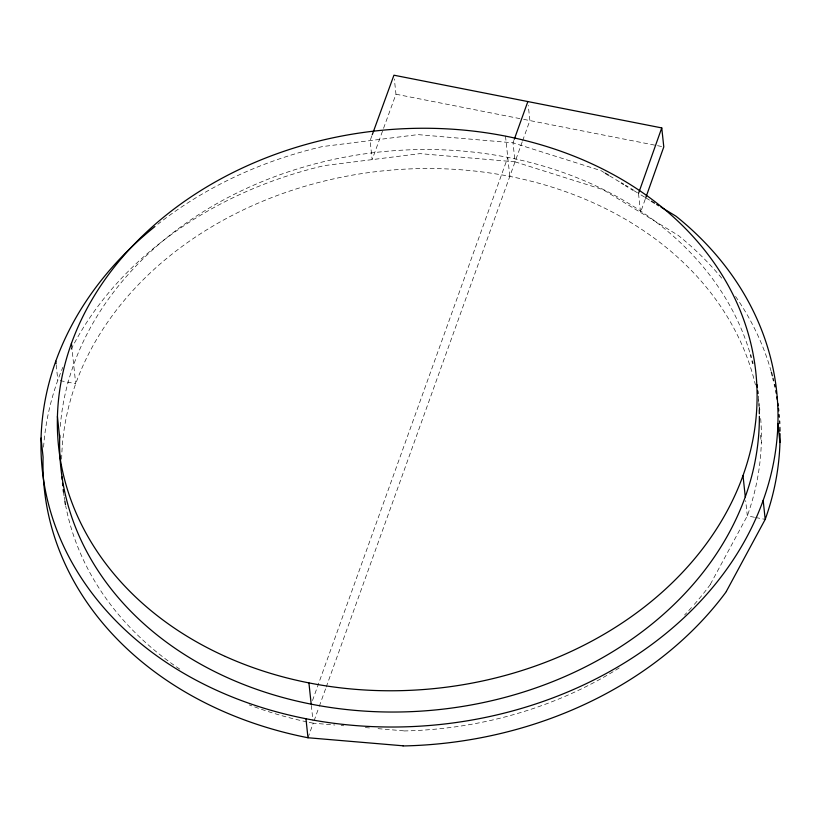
<?xml version="1.0" encoding="UTF-8"?>
<svg xmlns="http://www.w3.org/2000/svg" width="821" height="821" viewBox="0 0 821 821"><rect width="100%" height="100%" fill="white"/><g stroke="black" fill="none" stroke-linecap="round" stroke-linejoin="round"><path stroke-width="0.62" stroke-dasharray="4.11 3.08" d="M645.193 199.329L640.544 212.434L638.512 193.417L644.937 197.327M312.493 700.539L507.778 157.386M513.864 140.463L513.012 142.813L515.044 161.829L603.055 189.661L678.023 235.217A369.286 295.314 -6.1 0 1 722.808 279.499M307.988 737.751L313.222 723.178L334.835 725.005M314.094 720.766L318.866 707.486M319.297 706.276L325.814 688.172M326.245 686.972L522.248 141.787M522.669 140.617L529.884 120.574L528.252 105.355M371.851 135.845L370.117 140.607L372.149 159.623L395.968 94.22L394.347 79.011M710.411 584.224L747.315 515.865A350.598 280.372 -6.1 0 0 760.503 416.329M341.187 725.538L343.732 725.754M365.335 727.591L370.425 728.011M378.05 728.658L403.47 730.813M515.044 161.829L419.972 153.63L324.326 165.606A369.286 295.314 -6.1 0 0 70.791 350.054M395.968 94.22L522.372 119.096M523.624 119.343L656.277 145.44M657.529 145.686L663.789 146.918M60.21 380.657L75.717 383.705L71.684 345.939M754.468 517.281L747.315 515.865L745.684 500.656M755.659 517.507L764.012 519.159M604.235 172.595L601.023 170.645L513.012 142.813L417.94 134.613L322.294 146.6A369.286 295.314 -6.1 0 0 157.837 224.215M609.593 175.848L621.374 183.011M634.223 190.821L637.435 192.771M646.004 197.974L650.283 200.581M760.492 435.253L761.313 442.858M505.5 136.122L509.81 176.402M311.333 705.434L312.955 720.643M56.197 364.976L57.829 380.185M758.358 396.05A350.598 280.372 -6.1 0 1 758.871 402.382M759.148 407.452A350.598 280.372 -6.1 0 1 759.251 409.977M60.302 426.356A350.598 280.372 -6.1 0 1 380.369 151.916A350.598 280.372 -6.1 0 1 750.158 353.718M710.432 584.378A350.598 280.372 -6.1 0 1 692.37 606.596M691.518 607.54A350.598 280.372 -6.1 0 1 684.581 615.001M619.178 667.955A350.598 280.372 -6.1 0 1 403.48 730.967M313.222 723.178A350.598 280.372 -6.1 0 1 308.193 722.152M306.931 721.885A350.598 280.372 -6.1 0 1 249.225 704.89M179.758 669.125A350.598 280.372 -6.1 0 1 65.731 505.921M64.613 499.65A350.598 280.372 -6.1 0 1 64.212 497.136M64.028 495.884A350.598 280.372 -6.1 0 1 63.504 492.097M61.667 459.226A350.598 280.372 -6.1 0 1 381.642 171.014A350.598 280.372 -6.1 0 1 755.433 384.967M758.419 399.919A350.598 280.372 -6.1 0 1 758.82 402.434M759.528 407.483A350.598 280.372 -6.1 0 1 759.846 410.007M43.575 447.158A369.286 295.314 -6.1 0 1 62.807 367.387M735.554 296.443A369.286 295.314 -6.1 0 1 771.011 370.928"/><path stroke-width="1.23" d="M638.512 193.417L661.757 127.912L393.936 75.204L372.282 134.665M645.614 198.138L663.789 146.918L661.757 127.912M514.285 139.283L527.852 101.558M726.339 591.397L765.203 519.385A369.286 295.314 -6.1 0 0 780.042 433.662M41.05 438.075L43.082 457.092A369.286 295.314 -6.1 0 0 307.988 737.751L403.039 745.796M605.313 173.252L608.525 175.201M621.374 183.011L623.519 184.315M625.653 185.608L627.798 186.911M631.01 188.861L633.155 190.164M651.361 201.227L654.573 203.177M656.708 204.48L658.853 205.784M660.997 207.087L675.991 216.2A369.286 295.314 -6.1 0 1 664.025 635.033A369.286 295.314 -6.1 0 1 142.977 645.347A369.286 295.314 -6.1 0 1 154.943 226.524M777.918 423.472L779.95 442.488M763.171 500.379L765.203 519.385M743.005 475.595L745.283 496.849M308.922 682.898L311.19 704.161M305.956 718.734L307.988 737.751M71.417 343.435L71.684 345.939M55.797 361.168L56.064 363.713M57.419 416.442L59.687 437.706M758.953 403.645A350.598 280.372 -6.1 0 1 759.086 406.179M759.251 409.977A350.598 280.372 -6.1 0 1 759.343 413.774M759.363 416.298A350.598 280.372 -6.1 0 1 404.589 711.879A350.598 280.372 -6.1 0 1 59.779 435.192M750.517 354.929A350.598 280.372 -6.1 0 1 751.205 357.361M752.19 361.024A350.598 280.372 -6.1 0 1 752.806 363.487M756.972 384.68A350.598 280.372 -6.1 0 1 757.331 387.204M757.814 390.991A350.598 280.372 -6.1 0 1 758.101 393.516M65.495 504.669A350.598 280.372 -6.1 0 1 64.818 500.913M63.504 492.097A350.598 280.372 -6.1 0 1 63.186 489.573M62.765 485.775A350.598 280.372 -6.1 0 1 62.529 483.251M62.222 479.443A350.598 280.372 -6.1 0 1 62.047 476.919M779.108 414.656A369.286 295.314 -6.1 0 1 779.324 417.191M779.591 420.999A369.286 295.314 -6.1 0 1 779.734 423.533M779.899 427.341A369.286 295.314 -6.1 0 1 780.001 431.138M726.359 591.551A369.286 295.314 -6.1 0 1 403.06 745.95M771.36 372.149A369.286 295.314 -6.1 0 1 772.345 375.823M772.972 378.276A369.286 295.314 -6.1 0 1 773.577 380.749M774.439 384.464A369.286 295.314 -6.1 0 1 774.973 386.948M775.732 390.693A369.286 295.314 -6.1 0 1 776.204 393.197M776.861 396.964A369.286 295.314 -6.1 0 1 777.261 399.478M777.815 403.265A369.286 295.314 -6.1 0 1 778.154 405.79M778.462 408.324A369.286 295.314 -6.1 0 1 778.739 410.859M225.365 656.482A350.598 280.372 -6.1 0 0 757.003 402.588A350.598 280.372 -6.1 0 0 239.27 169.475A350.598 280.372 -6.1 0 0 225.365 656.482"/></g></svg>
